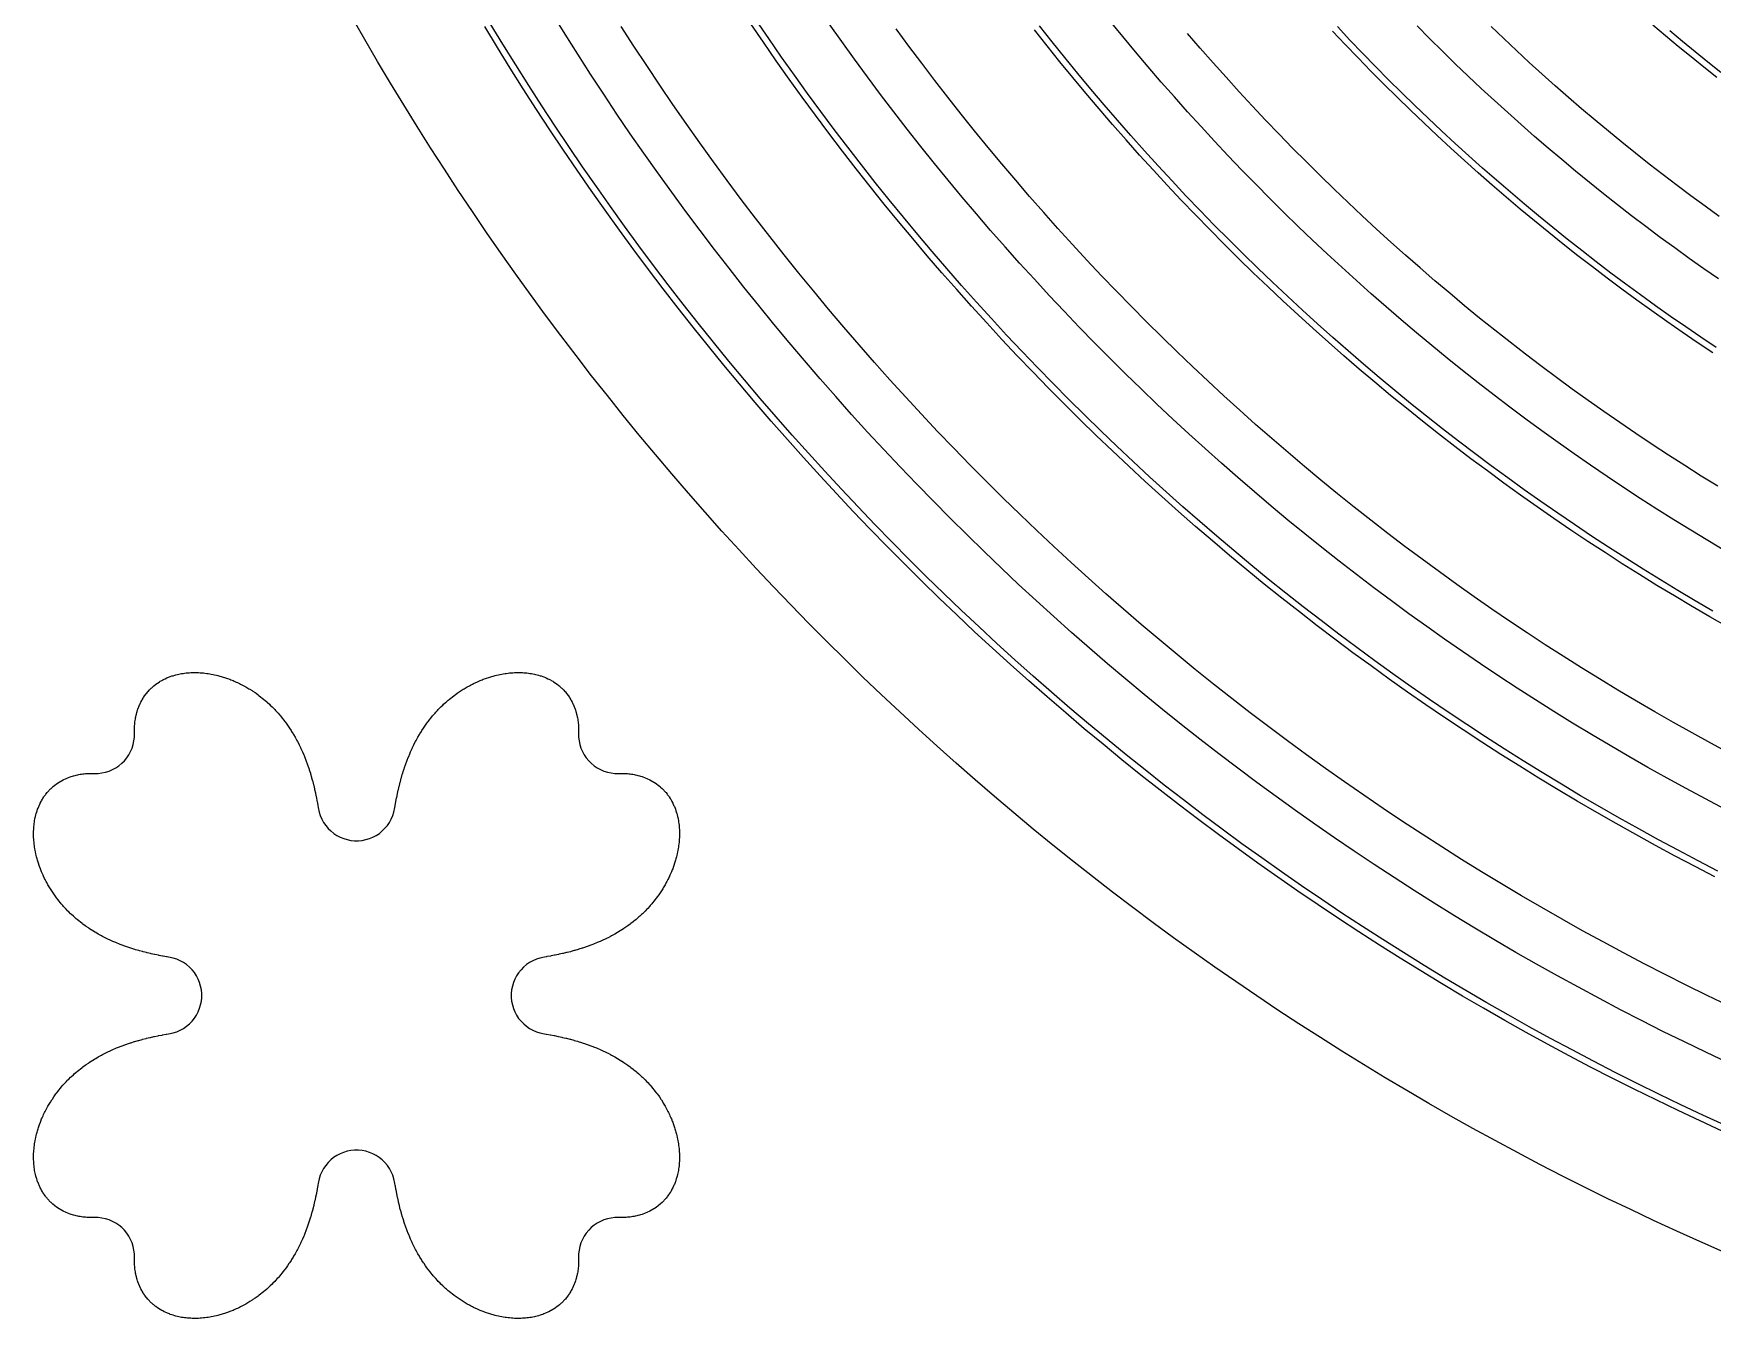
# Model space of a CAD drawing. Header units: metres. Extents: x 10 to 1210, y 10 to 2773.
# Drawn here: x 19 to 278.9, y 1881 to 2079.9 of the extents above; entities that cross this region are included whole.
import ezdxf

# ---------------------------------------------------------------- set-up
doc = ezdxf.new("R2010")
doc.units = ezdxf.units.M
for name, color, linetype in [('ACIKLIK', 5, 'Continuous'), ('CAM_SABLON', 4, 'Continuous'), ('DIS_KENAR_V91_Z3', 1, 'Continuous'), ('LAMBA_T4_Z4', 3, 'Continuous')]:
    doc.layers.add(name, color=color, linetype=linetype)

msp = doc.modelspace()

# ---------------------------------------------------------------- linework, layer by layer
at = {"layer": 'ACIKLIK'}
for points in [[(281.23, 1920.63), (277.89, 1922.21), (274.57, 1923.81), (271.26, 1925.44), (267.96, 1927.1), (264.68, 1928.79), (261.41, 1930.51), (258.16, 1932.26), (254.93, 1934.04), (251.7, 1935.84), (248.5, 1937.67), (245.31, 1939.53), (242.14, 1941.42), (238.98, 1943.33), (235.84, 1945.28), (232.72, 1947.25), (229.62, 1949.24), (226.53, 1951.27), (223.46, 1953.32), (220.41, 1955.39), (217.38, 1957.5), (214.36, 1959.63), (211.37, 1961.79), (208.39, 1963.97), (205.43, 1966.18), (202.49, 1968.41), (199.58, 1970.67), (196.68, 1972.96), (193.8, 1975.27), (190.94, 1977.6), (188.1, 1979.96), (185.28, 1982.35), (182.49, 1984.76), (179.71, 1987.19), (176.96, 1989.65), (174.23, 1992.13), (171.51, 1994.64), (168.83, 1997.17), (166.16, 1999.72), (163.52, 2002.3), (160.89, 2004.89), (158.3, 2007.52), (155.72, 2010.16), (153.17, 2012.83), (150.64, 2015.51), (148.13, 2018.23), (145.65, 2020.96), (143.19, 2023.71), (140.76, 2026.49), (138.35, 2029.28), (135.96, 2032.1), (133.6, 2034.94), (131.27, 2037.8), (128.96, 2040.68), (126.67, 2043.58), (124.41, 2046.49), (122.18, 2049.43), (119.97, 2052.39), (117.79, 2055.37), (115.63, 2058.36), (113.5, 2061.38), (111.39, 2064.41), (109.32, 2067.46), (107.27, 2070.53), (105.24, 2073.62), (103.25, 2076.72), (101.28, 2079.84), (99.33, 2082.98)], [(280.84, 1959.84), (277.85, 1961.42), (274.86, 1963.02), (271.89, 1964.65), (268.94, 1966.3), (266, 1967.98), (263.08, 1969.69), (260.17, 1971.42), (257.27, 1973.18), (254.39, 1974.96), (251.53, 1976.76), (248.68, 1978.6), (245.85, 1980.45), (243.03, 1982.33), (240.23, 1984.24), (237.45, 1986.17), (234.69, 1988.12), (231.94, 1990.1), (229.21, 1992.1), (226.5, 1994.13), (223.8, 1996.18), (221.12, 1998.25), (218.46, 2000.35), (215.82, 2002.47), (213.2, 2004.61), (210.6, 2006.77), (208.01, 2008.96), (205.45, 2011.17), (202.9, 2013.41), (200.38, 2015.66), (197.87, 2017.94), (195.38, 2020.23), (192.92, 2022.55), (190.47, 2024.9), (188.05, 2027.26), (185.64, 2029.64), (183.26, 2032.05), (180.9, 2034.47), (178.55, 2036.92), (176.23, 2039.38), (173.94, 2041.87), (171.66, 2044.38), (169.41, 2046.9), (167.17, 2049.45), (164.96, 2052.01), (162.77, 2054.6), (160.61, 2057.2), (158.47, 2059.82), (156.35, 2062.46), (154.25, 2065.12), (152.18, 2067.8), (150.13, 2070.5), (148.1, 2073.21), (146.1, 2075.94), (144.12, 2078.69), (142.17, 2081.45)], [(280.84, 1999.85), (278.19, 2001.42), (275.56, 2003.02), (272.94, 2004.64), (270.33, 2006.28), (267.74, 2007.95), (265.17, 2009.64), (262.61, 2011.35), (260.06, 2013.08), (257.53, 2014.84), (255.01, 2016.62), (252.51, 2018.42), (250.03, 2020.24), (247.56, 2022.08), (245.11, 2023.95), (242.67, 2025.83), (240.25, 2027.74), (237.85, 2029.67), (235.46, 2031.62), (233.1, 2033.59), (230.75, 2035.58), (228.41, 2037.59), (226.1, 2039.62), (223.8, 2041.67), (221.52, 2043.74), (219.25, 2045.83), (217.01, 2047.94), (214.79, 2050.07), (212.58, 2052.22), (210.39, 2054.39), (208.22, 2056.58), (206.07, 2058.79), (203.94, 2061.01), (201.83, 2063.25), (199.74, 2065.52), (197.67, 2067.8), (195.62, 2070.1), (193.59, 2072.41), (191.58, 2074.75), (189.59, 2077.1), (187.62, 2079.46), (185.67, 2081.85)], [(279.88, 2041.93), (277.6, 2043.51), (275.34, 2045.11), (273.08, 2046.73), (270.85, 2048.37), (268.62, 2050.03), (266.41, 2051.71), (264.22, 2053.41), (262.04, 2055.13), (259.88, 2056.87), (257.73, 2058.62), (255.59, 2060.4), (253.48, 2062.19), (251.37, 2064), (249.29, 2065.83), (247.22, 2067.68), (245.16, 2069.55), (243.12, 2071.43), (241.1, 2073.33), (239.1, 2075.25), (237.11, 2077.19), (235.14, 2079.14), (233.19, 2081.11)]]:
    msp.add_lwpolyline(points, dxfattribs=at)
at = {"layer": 'CAM_SABLON'}
for points in [[(279.77, 1950.27), (276.69, 1951.86), (273.62, 1953.47), (270.57, 1955.11), (267.53, 1956.78), (264.51, 1958.47), (261.5, 1960.19), (258.51, 1961.93), (255.53, 1963.7), (252.57, 1965.5), (249.62, 1967.33), (246.69, 1969.17), (243.78, 1971.05), (240.88, 1972.95), (238, 1974.87), (235.14, 1976.82), (232.29, 1978.8), (229.46, 1980.8), (226.65, 1982.82), (223.86, 1984.87), (221.08, 1986.94), (218.32, 1989.04), (215.58, 1991.16), (212.86, 1993.3), (210.16, 1995.47), (207.48, 1997.67), (204.81, 1999.88), (202.17, 2002.12), (199.54, 2004.38), (196.94, 2006.66), (194.36, 2008.97), (191.79, 2011.3), (189.25, 2013.65), (186.72, 2016.03), (184.22, 2018.42), (181.74, 2020.84), (179.28, 2023.28), (176.84, 2025.74), (174.42, 2028.22), (172.03, 2030.72), (169.65, 2033.25), (167.3, 2035.79), (164.97, 2038.36), (162.66, 2040.94), (160.38, 2043.54), (158.12, 2046.17), (155.88, 2048.81), (153.67, 2051.48), (151.47, 2054.16), (149.3, 2056.86), (147.16, 2059.58), (145.04, 2062.32), (142.94, 2065.08), (140.87, 2067.86), (138.82, 2070.65), (136.8, 2073.46), (134.8, 2076.29), (132.82, 2079.14), (130.87, 2082)], [(280.85, 1910.9), (277.43, 1912.48), (274.02, 1914.08), (270.62, 1915.72), (267.24, 1917.39), (263.88, 1919.09), (260.52, 1920.81), (257.19, 1922.57), (253.87, 1924.35), (250.56, 1926.16), (247.27, 1928.01), (244, 1929.88), (240.74, 1931.78), (237.5, 1933.7), (234.28, 1935.66), (231.07, 1937.64), (227.89, 1939.66), (224.72, 1941.69), (221.56, 1943.76), (218.43, 1945.86), (215.31, 1947.98), (212.22, 1950.13), (209.14, 1952.3), (206.08, 1954.5), (203.04, 1956.73), (200.02, 1958.99), (197.02, 1961.27), (194.03, 1963.58), (191.07, 1965.91), (188.13, 1968.27), (185.21, 1970.66), (182.32, 1973.07), (179.44, 1975.5), (176.58, 1977.97), (173.75, 1980.45), (170.94, 1982.96), (168.15, 1985.5), (165.38, 1988.06), (162.63, 1990.64), (159.91, 1993.25), (157.21, 1995.88), (154.53, 1998.53), (151.88, 2001.21), (149.25, 2003.91), (146.64, 2006.63), (144.06, 2009.38), (141.5, 2012.15), (138.96, 2014.94), (136.45, 2017.75), (133.97, 2020.58), (131.5, 2023.44), (129.07, 2026.32), (126.66, 2029.21), (124.27, 2032.13), (121.91, 2035.07), (119.58, 2038.03), (117.27, 2041.02), (114.99, 2044.02), (112.73, 2047.04), (110.5, 2050.08), (108.3, 2053.14), (106.13, 2056.22), (103.98, 2059.31), (101.86, 2062.43), (99.76, 2065.56), (97.69, 2068.72), (95.66, 2071.89), (93.64, 2075.07), (91.66, 2078.28), (89.7, 2081.5)], [(279, 1990.5), (276.27, 1992.09), (273.56, 1993.71), (270.86, 1995.34), (268.17, 1997.01), (265.5, 1998.69), (262.84, 2000.4), (260.2, 2002.13), (257.57, 2003.89), (254.96, 2005.67), (252.37, 2007.47), (249.79, 2009.29), (247.22, 2011.14), (244.67, 2013), (242.14, 2014.89), (239.63, 2016.81), (237.13, 2018.74), (234.65, 2020.7), (232.19, 2022.67), (229.74, 2024.67), (227.31, 2026.69), (224.9, 2028.73), (222.51, 2030.8), (220.13, 2032.88), (217.77, 2034.98), (215.44, 2037.11), (213.12, 2039.25), (210.82, 2041.41), (208.53, 2043.6), (206.27, 2045.8), (204.03, 2048.03), (201.8, 2050.27), (199.6, 2052.53), (197.41, 2054.82), (195.25, 2057.12), (193.11, 2059.44), (190.98, 2061.77), (188.88, 2064.13), (186.8, 2066.51), (184.73, 2068.9), (182.69, 2071.31), (180.67, 2073.74), (178.67, 2076.19), (176.7, 2078.65), (174.74, 2081.13)], [(279.52, 2031.32), (277.14, 2032.9), (274.79, 2034.51), (272.44, 2036.14), (270.11, 2037.78), (267.79, 2039.45), (265.49, 2041.14), (263.21, 2042.85), (260.94, 2044.57), (258.68, 2046.32), (256.44, 2048.09), (254.21, 2049.87), (252, 2051.68), (249.81, 2053.5), (247.63, 2055.35), (245.47, 2057.21), (243.32, 2059.09), (241.19, 2060.99), (239.08, 2062.91), (236.99, 2064.85), (234.91, 2066.8), (232.85, 2068.78), (230.8, 2070.77), (228.78, 2072.78), (226.77, 2074.8), (224.78, 2076.85), (222.8, 2078.91), (220.85, 2080.99)], [(280.23, 2073.9), (278.23, 2075.48), (276.24, 2077.07), (274.27, 2078.69), (272.31, 2080.32)]]:
    msp.add_lwpolyline(points, dxfattribs=at)
at = {"layer": 'DIS_KENAR_V91_Z3'}
for points in [[(280.56, 1891.32), (276.97, 1892.9), (273.39, 1894.52), (269.82, 1896.16), (266.27, 1897.84), (262.73, 1899.54), (259.21, 1901.28), (255.7, 1903.05), (252.21, 1904.85), (248.74, 1906.67), (245.28, 1908.53), (241.84, 1910.42), (238.41, 1912.34), (235, 1914.29), (231.61, 1916.27), (228.23, 1918.27), (224.88, 1920.31), (221.54, 1922.38), (218.22, 1924.47), (214.91, 1926.6), (211.63, 1928.75), (208.36, 1930.93), (205.12, 1933.14), (201.89, 1935.38), (198.68, 1937.65), (195.5, 1939.94), (192.33, 1942.26), (189.18, 1944.61), (186.06, 1946.99), (182.95, 1949.4), (179.87, 1951.83), (176.81, 1954.28), (173.76, 1956.77), (170.75, 1959.28), (167.75, 1961.82), (164.77, 1964.38), (161.82, 1966.97), (158.89, 1969.58), (155.98, 1972.23), (153.1, 1974.89), (150.24, 1977.58), (147.4, 1980.3), (144.59, 1983.04), (141.8, 1985.8), (139.04, 1988.59), (136.3, 1991.4), (133.58, 1994.24), (130.89, 1997.1), (128.23, 1999.98), (125.58, 2002.89), (122.97, 2005.82), (120.38, 2008.77), (117.82, 2011.75), (115.28, 2014.75), (112.77, 2017.76), (110.28, 2020.81), (107.83, 2023.87), (105.4, 2026.95), (102.99, 2030.06), (100.61, 2033.18), (98.26, 2036.33), (95.94, 2039.5), (93.65, 2042.68), (91.38, 2045.89), (89.14, 2049.12), (86.93, 2052.36), (84.75, 2055.63), (82.6, 2058.91), (80.47, 2062.22), (78.38, 2065.54), (76.31, 2068.88), (74.27, 2072.23), (72.27, 2075.61), (70.29, 2079), (68.34, 2082.41)], [(281.34, 1929.43), (278.08, 1931), (274.83, 1932.6), (271.59, 1934.23), (268.37, 1935.89), (265.17, 1937.58), (261.98, 1939.29), (258.8, 1941.03), (255.64, 1942.8), (252.5, 1944.6), (249.37, 1946.42), (246.26, 1948.28), (243.16, 1950.15), (240.08, 1952.06), (237.02, 1953.99), (233.97, 1955.95), (230.95, 1957.94), (227.93, 1959.95), (224.94, 1961.99), (221.97, 1964.05), (219.01, 1966.14), (216.07, 1968.26), (213.15, 1970.4), (210.25, 1972.57), (207.36, 1974.76), (204.5, 1976.98), (201.66, 1979.22), (198.83, 1981.48), (196.03, 1983.78), (193.24, 1986.09), (190.48, 1988.43), (187.74, 1990.8), (185.01, 1993.18), (182.31, 1995.59), (179.63, 1998.03), (176.97, 2000.49), (174.33, 2002.97), (171.72, 2005.47), (169.12, 2008), (166.55, 2010.55), (164, 2013.12), (161.47, 2015.72), (158.97, 2018.33), (156.49, 2020.97), (154.03, 2023.63), (151.59, 2026.31), (149.18, 2029.01), (146.8, 2031.74), (144.43, 2034.48), (142.09, 2037.24), (139.78, 2040.03), (137.48, 2042.83), (135.22, 2045.66), (132.98, 2048.5), (130.76, 2051.36), (128.57, 2054.25), (126.4, 2057.15), (124.26, 2060.07), (122.14, 2063.01), (120.05, 2065.97), (117.99, 2068.94), (115.95, 2071.93), (113.94, 2074.95), (111.95, 2077.97), (109.99, 2081.02)], [(281.6, 1968.48), (278.68, 1970.05), (275.77, 1971.64), (272.88, 1973.26), (270, 1974.91), (267.14, 1976.58), (264.29, 1978.28), (261.45, 1980), (258.63, 1981.74), (255.83, 1983.51), (253.04, 1985.31), (250.26, 1987.12), (247.51, 1988.97), (244.77, 1990.83), (242.04, 1992.72), (239.33, 1994.64), (236.64, 1996.57), (233.97, 1998.53), (231.31, 2000.52), (228.67, 2002.53), (226.05, 2004.56), (223.44, 2006.61), (220.86, 2008.68), (218.29, 2010.78), (215.74, 2012.9), (213.21, 2015.05), (210.7, 2017.21), (208.2, 2019.4), (205.73, 2021.6), (203.28, 2023.83), (200.84, 2026.09), (198.43, 2028.36), (196.03, 2030.65), (193.65, 2032.96), (191.3, 2035.3), (188.96, 2037.65), (186.65, 2040.03), (184.36, 2042.43), (182.09, 2044.84), (179.83, 2047.28), (177.6, 2049.73), (175.4, 2052.2), (173.21, 2054.7), (171.05, 2057.21), (168.9, 2059.74), (166.78, 2062.29), (164.68, 2064.86), (162.61, 2067.44), (160.56, 2070.05), (158.53, 2072.67), (156.52, 2075.31), (154.53, 2077.97), (152.57, 2080.64)], [(279.74, 2009.84), (277.18, 2011.42), (274.63, 2013.03), (272.1, 2014.66), (269.58, 2016.31), (267.08, 2017.98), (264.59, 2019.68), (262.12, 2021.39), (259.66, 2023.13), (257.21, 2024.89), (254.79, 2026.67), (252.37, 2028.47), (249.98, 2030.29), (247.6, 2032.14), (245.23, 2034), (242.88, 2035.88), (240.55, 2037.79), (238.24, 2039.71), (235.94, 2041.66), (233.66, 2043.63), (231.4, 2045.61), (229.15, 2047.62), (226.92, 2049.64), (224.71, 2051.68), (222.52, 2053.75), (220.34, 2055.83), (218.19, 2057.93), (216.05, 2060.05), (213.93, 2062.19), (211.83, 2064.34), (209.75, 2066.52), (207.68, 2068.71), (205.64, 2070.92), (203.62, 2073.15), (201.61, 2075.4), (199.63, 2077.66), (197.66, 2079.94)], [(279.98, 2051.62), (277.79, 2053.2), (275.6, 2054.8), (273.44, 2056.42), (271.28, 2058.06), (269.14, 2059.72), (267.02, 2061.39), (264.91, 2063.08), (262.82, 2064.8), (260.74, 2066.53), (258.67, 2068.27), (256.62, 2070.04), (254.59, 2071.82), (252.57, 2073.63), (250.57, 2075.44), (248.58, 2077.28), (246.61, 2079.13), (244.66, 2081)]]:
    msp.add_lwpolyline(points, dxfattribs=at)
msp.add_lwpolyline([(33.57, 1938.48), (33.44, 1938.52), (32.98, 1938.69), (32.87, 1938.73), (32.41, 1938.9), (32.29, 1938.95), (31.85, 1939.13), (31.72, 1939.18), (31.29, 1939.37), (31.16, 1939.42), (30.74, 1939.62), (30.61, 1939.68), (30.19, 1939.88), (30.06, 1939.94), (29.66, 1940.15), (29.53, 1940.22), (29.13, 1940.44), (29, 1940.51), (28.62, 1940.74), (28.49, 1940.81), (28.11, 1941.05), (27.98, 1941.13), (27.61, 1941.37), (27.48, 1941.46), (27.13, 1941.7), (27, 1941.79), (26.65, 1942.05), (26.52, 1942.15), (26.19, 1942.4), (26.06, 1942.51), (25.73, 1942.77), (25.6, 1942.88), (25.29, 1943.15), (25.16, 1943.27), (24.86, 1943.54), (24.74, 1943.66), (24.44, 1943.95), (24.32, 1944.07), (24.04, 1944.36), (23.92, 1944.48), (23.65, 1944.78), (23.53, 1944.91), (23.27, 1945.21), (23.16, 1945.35), (22.91, 1945.66), (22.8, 1945.79), (22.56, 1946.11), (22.45, 1946.25), (22.22, 1946.56), (22.12, 1946.71), (21.91, 1947.03), (21.81, 1947.18), (21.6, 1947.5), (21.51, 1947.65), (21.31, 1947.98), (21.22, 1948.14), (21.04, 1948.47), (20.95, 1948.63), (20.78, 1948.96), (20.7, 1949.12), (20.54, 1949.45), (20.47, 1949.62), (20.32, 1949.95), (20.25, 1950.12), (20.11, 1950.45), (20.05, 1950.63), (19.93, 1950.96), (19.86, 1951.13), (19.75, 1951.46), (19.7, 1951.64), (19.6, 1951.97), (19.55, 1952.15), (19.46, 1952.48), (19.41, 1952.67), (19.34, 1952.98), (19.3, 1953.18), (19.24, 1953.49), (19.21, 1953.69), (19.16, 1953.99), (19.13, 1954.19), (19.09, 1954.49), (19.07, 1954.7), (19.04, 1954.98), (19.03, 1955.2), (19.01, 1955.47), (19.01, 1955.69), (19, 1955.96), (19, 1956.18), (19.01, 1956.44), (19.02, 1956.67), (19.03, 1956.91), (19.05, 1957.15), (19.07, 1957.38), (19.1, 1957.62), (19.13, 1957.83), (19.17, 1958.08), (19.21, 1958.28), (19.26, 1958.53), (19.3, 1958.72), (19.37, 1958.97), (19.41, 1959.15), (19.49, 1959.41), (19.54, 1959.57), (19.63, 1959.83), (19.69, 1959.98), (19.79, 1960.24), (19.85, 1960.37), (19.96, 1960.63), (20.02, 1960.76), (20.16, 1961.01), (20.22, 1961.13), (20.36, 1961.38), (20.43, 1961.48), (20.59, 1961.73), (20.65, 1961.83), (20.83, 1962.07), (20.89, 1962.16), (21.08, 1962.4), (21.15, 1962.47), (21.35, 1962.7), (21.41, 1962.77), (21.63, 1962.99), (21.7, 1963.06), (21.93, 1963.27), (21.99, 1963.33), (22.23, 1963.52), (22.3, 1963.58), (22.55, 1963.76), (22.63, 1963.82), (22.88, 1963.99), (22.96, 1964.04), (23.22, 1964.19), (23.31, 1964.25), (23.57, 1964.38), (23.67, 1964.43), (23.93, 1964.56), (24.03, 1964.6), (24.3, 1964.71), (24.41, 1964.76), (24.67, 1964.85), (24.8, 1964.89), (25.05, 1964.97), (25.19, 1965.01), (25.44, 1965.08), (25.59, 1965.11), (25.84, 1965.17), (26, 1965.2), (26.24, 1965.24), (26.41, 1965.27), (26.64, 1965.3), (26.83, 1965.32), (27.05, 1965.34), (27.25, 1965.36), (27.47, 1965.37), (27.67, 1965.38), (27.88, 1965.38), (28.1, 1965.38), (28.3, 1965.38), (28.3, 1965.38), (29.02, 1965.39), (29.59, 1965.46), (30.15, 1965.58), (30.7, 1965.75), (31.23, 1965.97), (31.74, 1966.25), (32.21, 1966.57), (32.66, 1966.94), (33.06, 1967.34), (33.43, 1967.79), (33.75, 1968.26), (34.03, 1968.77), (34.25, 1969.3), (34.42, 1969.85), (34.54, 1970.41), (34.61, 1970.98), (34.62, 1971.7), (34.62, 1971.7), (34.62, 1971.9), (34.62, 1972.12), (34.62, 1972.33), (34.63, 1972.53), (34.64, 1972.75), (34.66, 1972.95), (34.68, 1973.17), (34.7, 1973.36), (34.73, 1973.59), (34.76, 1973.76), (34.8, 1974), (34.83, 1974.16), (34.89, 1974.41), (34.92, 1974.56), (34.99, 1974.81), (35.03, 1974.95), (35.11, 1975.2), (35.15, 1975.33), (35.24, 1975.59), (35.29, 1975.71), (35.4, 1975.97), (35.44, 1976.07), (35.57, 1976.33), (35.62, 1976.43), (35.75, 1976.69), (35.81, 1976.78), (35.96, 1977.04), (36.01, 1977.12), (36.18, 1977.37), (36.24, 1977.45), (36.42, 1977.7), (36.48, 1977.77), (36.67, 1978.01), (36.73, 1978.07), (36.94, 1978.3), (37.01, 1978.37), (37.23, 1978.59), (37.3, 1978.65), (37.53, 1978.85), (37.6, 1978.92), (37.84, 1979.11), (37.93, 1979.17), (38.17, 1979.35), (38.27, 1979.41), (38.52, 1979.57), (38.62, 1979.64), (38.87, 1979.78), (38.99, 1979.84), (39.24, 1979.98), (39.37, 1980.04), (39.63, 1980.15), (39.76, 1980.21), (40.02, 1980.31), (40.17, 1980.37), (40.43, 1980.46), (40.59, 1980.51), (40.85, 1980.59), (41.03, 1980.63), (41.28, 1980.7), (41.47, 1980.74), (41.72, 1980.79), (41.92, 1980.83), (42.17, 1980.87), (42.38, 1980.9), (42.62, 1980.93), (42.85, 1980.95), (43.09, 1980.97), (43.33, 1980.98), (43.56, 1980.99), (43.82, 1981), (44.04, 1981), (44.31, 1980.99), (44.53, 1980.99), (44.8, 1980.97), (45.02, 1980.96), (45.3, 1980.93), (45.51, 1980.91), (45.81, 1980.87), (46.01, 1980.84), (46.31, 1980.79), (46.51, 1980.76), (46.82, 1980.7), (47.02, 1980.66), (47.33, 1980.59), (47.52, 1980.54), (47.85, 1980.45), (48.03, 1980.4), (48.36, 1980.3), (48.54, 1980.25), (48.87, 1980.14), (49.04, 1980.07), (49.37, 1979.95), (49.55, 1979.89), (49.88, 1979.75), (50.05, 1979.68), (50.38, 1979.53), (50.55, 1979.46), (50.88, 1979.3), (51.04, 1979.22), (51.37, 1979.05), (51.53, 1978.96), (51.86, 1978.78), (52.02, 1978.69), (52.35, 1978.49), (52.5, 1978.4), (52.82, 1978.19), (52.97, 1978.09), (53.29, 1977.88), (53.44, 1977.78), (53.75, 1977.55), (53.89, 1977.44), (54.21, 1977.2), (54.34, 1977.09), (54.65, 1976.84), (54.79, 1976.73), (55.09, 1976.47), (55.22, 1976.35), (55.52, 1976.08), (55.64, 1975.96), (55.93, 1975.68), (56.05, 1975.56), (56.34, 1975.26), (56.46, 1975.14), (56.73, 1974.84), (56.85, 1974.71), (57.12, 1974.4), (57.23, 1974.27), (57.49, 1973.94), (57.6, 1973.81), (57.85, 1973.48), (57.95, 1973.35), (58.21, 1973), (58.3, 1972.87), (58.54, 1972.52), (58.63, 1972.39), (58.87, 1972.02), (58.95, 1971.89), (59.19, 1971.51), (59.26, 1971.38), (59.49, 1971), (59.56, 1970.87), (59.78, 1970.47), (59.85, 1970.34), (60.06, 1969.94), (60.12, 1969.81), (60.32, 1969.39), (60.38, 1969.26), (60.58, 1968.84), (60.63, 1968.71), (60.82, 1968.28), (60.87, 1968.15), (61.05, 1967.71), (61.1, 1967.59), (61.27, 1967.13), (61.31, 1967.02), (61.48, 1966.55), (61.52, 1966.44), (61.66, 1966.01), (61.69, 1965.91), (61.85, 1965.41), (61.88, 1965.31), (62.02, 1964.81), (62.05, 1964.71), (62.19, 1964.21), (62.22, 1964.11), (62.35, 1963.59), (62.37, 1963.5), (62.49, 1962.98), (62.51, 1962.89), (62.63, 1962.36), (62.65, 1962.27), (62.76, 1961.73), (62.78, 1961.65), (62.88, 1961.11), (62.9, 1961.03), (62.99, 1960.48), (63.01, 1960.41), (63.06, 1960.1), (63.21, 1959.39), (63.39, 1958.84), (63.62, 1958.31), (63.9, 1957.8), (64.23, 1957.32), (64.6, 1956.87), (65.02, 1956.47), (65.47, 1956.1), (65.95, 1955.78), (66.47, 1955.51), (67.01, 1955.29), (67.56, 1955.13), (68.13, 1955.01), (68.71, 1954.96), (69.29, 1954.96), (69.87, 1955.01), (70.44, 1955.13), (71, 1955.29), (71.54, 1955.51), (72.05, 1955.78), (72.54, 1956.1), (72.99, 1956.47), (73.4, 1956.88), (73.77, 1957.32), (74.1, 1957.8), (74.38, 1958.31), (74.61, 1958.84), (74.79, 1959.4), (74.94, 1960.11), (74.98, 1960.34), (74.99, 1960.41), (75.09, 1960.96), (75.11, 1961.04), (75.21, 1961.58), (75.22, 1961.66), (75.33, 1962.2), (75.35, 1962.28), (75.47, 1962.81), (75.49, 1962.9), (75.61, 1963.42), (75.63, 1963.51), (75.76, 1964.02), (75.79, 1964.12), (75.92, 1964.62), (75.95, 1964.72), (76.09, 1965.22), (76.13, 1965.32), (76.27, 1965.81), (76.31, 1965.92), (76.48, 1966.43), (76.52, 1966.56), (76.69, 1967.02), (76.73, 1967.13), (76.9, 1967.59), (76.95, 1967.71), (77.13, 1968.15), (77.18, 1968.28), (77.37, 1968.71), (77.42, 1968.84), (77.62, 1969.26), (77.68, 1969.39), (77.88, 1969.81), (77.94, 1969.94), (78.15, 1970.34), (78.22, 1970.47), (78.44, 1970.87), (78.51, 1971), (78.74, 1971.38), (78.81, 1971.51), (79.05, 1971.89), (79.13, 1972.02), (79.37, 1972.39), (79.46, 1972.52), (79.7, 1972.87), (79.79, 1973), (80.05, 1973.35), (80.15, 1973.48), (80.4, 1973.81), (80.51, 1973.94), (80.77, 1974.27), (80.88, 1974.4), (81.15, 1974.71), (81.27, 1974.84), (81.54, 1975.14), (81.66, 1975.26), (81.95, 1975.56), (82.07, 1975.68), (82.36, 1975.96), (82.48, 1976.08), (82.78, 1976.35), (82.91, 1976.47), (83.21, 1976.73), (83.35, 1976.84), (83.66, 1977.09), (83.79, 1977.2), (84.11, 1977.44), (84.25, 1977.55), (84.56, 1977.78), (84.71, 1977.88), (85.03, 1978.09), (85.18, 1978.19), (85.5, 1978.4), (85.65, 1978.49), (85.98, 1978.69), (86.14, 1978.78), (86.47, 1978.96), (86.63, 1979.05), (86.96, 1979.22), (87.12, 1979.3), (87.45, 1979.46), (87.62, 1979.53), (87.95, 1979.68), (88.12, 1979.75), (88.45, 1979.89), (88.63, 1979.95), (88.96, 1980.07), (89.13, 1980.14), (89.46, 1980.25), (89.64, 1980.3), (89.97, 1980.4), (90.15, 1980.45), (90.48, 1980.54), (90.67, 1980.59), (90.98, 1980.66), (91.18, 1980.7), (91.49, 1980.76), (91.69, 1980.79), (91.99, 1980.84), (92.19, 1980.87), (92.49, 1980.91), (92.7, 1980.93), (92.98, 1980.96), (93.2, 1980.97), (93.47, 1980.99), (93.69, 1980.99), (93.96, 1981), (94.18, 1981), (94.44, 1980.99), (94.67, 1980.98), (94.91, 1980.97), (95.15, 1980.95), (95.38, 1980.93), (95.62, 1980.9), (95.83, 1980.87), (96.08, 1980.83), (96.28, 1980.79), (96.53, 1980.74), (96.72, 1980.7), (96.97, 1980.63), (97.15, 1980.59), (97.41, 1980.51), (97.57, 1980.46), (97.83, 1980.37), (97.98, 1980.31), (98.24, 1980.21), (98.37, 1980.15), (98.63, 1980.04), (98.76, 1979.98), (99.01, 1979.84), (99.13, 1979.78), (99.38, 1979.64), (99.48, 1979.57), (99.73, 1979.41), (99.83, 1979.35), (100.07, 1979.17), (100.16, 1979.11), (100.4, 1978.92), (100.47, 1978.85), (100.7, 1978.65), (100.77, 1978.59), (100.99, 1978.37), (101.06, 1978.3), (101.27, 1978.07), (101.33, 1978.01), (101.52, 1977.77), (101.58, 1977.7), (101.76, 1977.45), (101.82, 1977.37), (101.99, 1977.12), (102.04, 1977.04), (102.19, 1976.78), (102.25, 1976.69), (102.38, 1976.43), (102.43, 1976.33), (102.56, 1976.07), (102.6, 1975.97), (102.71, 1975.7), (102.76, 1975.59), (102.85, 1975.33), (102.89, 1975.2), (102.97, 1974.95), (103.01, 1974.81), (103.08, 1974.56), (103.11, 1974.41), (103.17, 1974.16), (103.2, 1974), (103.24, 1973.76), (103.27, 1973.59), (103.3, 1973.36), (103.32, 1973.17), (103.34, 1972.95), (103.36, 1972.75), (103.37, 1972.53), (103.38, 1972.33), (103.38, 1972.12), (103.38, 1971.9), (103.38, 1971.7), (103.38, 1971.7), (103.39, 1970.98), (103.46, 1970.41), (103.58, 1969.85), (103.75, 1969.3), (103.97, 1968.77), (104.25, 1968.26), (104.57, 1967.79), (104.94, 1967.34), (105.34, 1966.94), (105.79, 1966.57), (106.26, 1966.25), (106.77, 1965.97), (107.3, 1965.75), (107.85, 1965.58), (108.41, 1965.46), (108.98, 1965.39), (109.7, 1965.38), (109.7, 1965.38), (109.9, 1965.38), (110.12, 1965.38), (110.33, 1965.38), (110.53, 1965.37), (110.75, 1965.36), (110.95, 1965.34), (111.17, 1965.32), (111.36, 1965.3), (111.59, 1965.27), (111.76, 1965.24), (112, 1965.2), (112.16, 1965.17), (112.41, 1965.11), (112.56, 1965.08), (112.81, 1965.01), (112.95, 1964.97), (113.2, 1964.89), (113.33, 1964.85), (113.59, 1964.76), (113.71, 1964.71), (113.97, 1964.6), (114.07, 1964.56), (114.33, 1964.43), (114.43, 1964.38), (114.69, 1964.25), (114.78, 1964.19), (115.04, 1964.04), (115.12, 1963.99), (115.37, 1963.82), (115.45, 1963.76), (115.7, 1963.58), (115.77, 1963.52), (116.01, 1963.33), (116.07, 1963.27), (116.3, 1963.06), (116.37, 1962.99), (116.59, 1962.77), (116.65, 1962.7), (116.85, 1962.47), (116.92, 1962.4), (117.11, 1962.16), (117.17, 1962.07), (117.35, 1961.83), (117.41, 1961.73), (117.57, 1961.48), (117.64, 1961.38), (117.78, 1961.13), (117.84, 1961.01), (117.98, 1960.76), (118.04, 1960.63), (118.15, 1960.37), (118.21, 1960.24), (118.31, 1959.98), (118.37, 1959.83), (118.46, 1959.57), (118.51, 1959.41), (118.59, 1959.15), (118.63, 1958.97), (118.7, 1958.72), (118.74, 1958.53), (118.79, 1958.28), (118.83, 1958.08), (118.87, 1957.83), (118.9, 1957.62), (118.93, 1957.38), (118.95, 1957.15), (118.97, 1956.91), (118.98, 1956.67), (118.99, 1956.44), (119, 1956.18), (119, 1955.96), (118.99, 1955.69), (118.99, 1955.47), (118.97, 1955.2), (118.96, 1954.98), (118.93, 1954.7), (118.91, 1954.49), (118.87, 1954.19), (118.84, 1953.99), (118.79, 1953.69), (118.76, 1953.49), (118.7, 1953.18), (118.66, 1952.98), (118.59, 1952.67), (118.54, 1952.48), (118.45, 1952.15), (118.4, 1951.97), (118.3, 1951.64), (118.25, 1951.46), (118.14, 1951.13), (118.07, 1950.96), (117.95, 1950.63), (117.89, 1950.45), (117.75, 1950.12), (117.68, 1949.95), (117.53, 1949.62), (117.46, 1949.45), (117.3, 1949.12), (117.22, 1948.96), (117.05, 1948.63), (116.96, 1948.47), (116.78, 1948.14), (116.69, 1947.98), (116.49, 1947.65), (116.4, 1947.5), (116.19, 1947.18), (116.09, 1947.03), (115.88, 1946.71), (115.78, 1946.56), (115.55, 1946.25), (115.44, 1946.11), (115.2, 1945.79), (115.09, 1945.66), (114.84, 1945.35), (114.73, 1945.21), (114.47, 1944.91), (114.35, 1944.78), (114.08, 1944.48), (113.96, 1944.36), (113.68, 1944.07), (113.56, 1943.95), (113.26, 1943.66), (113.14, 1943.54), (112.84, 1943.27), (112.71, 1943.15), (112.4, 1942.88), (112.27, 1942.77), (111.94, 1942.51), (111.81, 1942.4), (111.48, 1942.15), (111.35, 1942.05), (111, 1941.79), (110.87, 1941.7), (110.52, 1941.46), (110.39, 1941.37), (110.02, 1941.13), (109.89, 1941.05), (109.51, 1940.81), (109.38, 1940.74), (109, 1940.51), (108.87, 1940.44), (108.47, 1940.22), (108.34, 1940.15), (107.94, 1939.94), (107.81, 1939.88), (107.39, 1939.68), (107.26, 1939.62), (106.84, 1939.42), (106.71, 1939.37), (106.28, 1939.18), (106.15, 1939.13), (105.71, 1938.95), (105.59, 1938.9), (105.13, 1938.73), (105.02, 1938.69), (104.55, 1938.52), (104.44, 1938.48), (104.01, 1938.34), (103.91, 1938.31), (103.41, 1938.15), (103.31, 1938.12), (102.81, 1937.98), (102.71, 1937.95), (102.21, 1937.81), (102.11, 1937.78), (101.59, 1937.65), (101.5, 1937.63), (100.98, 1937.51), (100.89, 1937.49), (100.36, 1937.37), (100.27, 1937.35), (99.73, 1937.24), (99.65, 1937.22), (99.11, 1937.12), (99.03, 1937.1), (98.48, 1937.01), (98.41, 1936.99), (98.1, 1936.94), (97.39, 1936.79), (96.84, 1936.61), (96.31, 1936.38), (95.8, 1936.1), (95.32, 1935.77), (94.87, 1935.4), (94.47, 1934.98), (94.1, 1934.53), (93.78, 1934.05), (93.51, 1933.53), (93.29, 1932.99), (93.13, 1932.44), (93.01, 1931.87), (92.96, 1931.29), (92.96, 1930.71), (93.01, 1930.13), (93.13, 1929.56), (93.29, 1929), (93.51, 1928.46), (93.78, 1927.95), (94.1, 1927.46), (94.47, 1927.01), (94.88, 1926.6), (95.32, 1926.23), (95.8, 1925.9), (96.31, 1925.62), (96.84, 1925.39), (97.4, 1925.21), (98.11, 1925.06), (98.34, 1925.02), (98.41, 1925.01), (98.96, 1924.91), (99.04, 1924.89), (99.58, 1924.79), (99.66, 1924.78), (100.2, 1924.67), (100.28, 1924.65), (100.81, 1924.53), (100.9, 1924.51), (101.42, 1924.39), (101.51, 1924.37), (102.02, 1924.24), (102.12, 1924.21), (102.62, 1924.08), (102.72, 1924.05), (103.22, 1923.91), (103.32, 1923.87), (103.81, 1923.73), (103.92, 1923.69), (104.43, 1923.52), (104.56, 1923.48), (105.02, 1923.31), (105.13, 1923.27), (105.59, 1923.1), (105.71, 1923.05), (106.15, 1922.87), (106.28, 1922.82), (106.71, 1922.63), (106.84, 1922.58), (107.26, 1922.38), (107.39, 1922.32), (107.81, 1922.12), (107.94, 1922.06), (108.34, 1921.85), (108.47, 1921.78), (108.87, 1921.56), (109, 1921.49), (109.38, 1921.26), (109.51, 1921.19), (109.89, 1920.95), (110.02, 1920.87), (110.39, 1920.63), (110.52, 1920.54), (110.87, 1920.3), (111, 1920.21), (111.35, 1919.95), (111.48, 1919.85), (111.81, 1919.6), (111.94, 1919.49), (112.27, 1919.23), (112.4, 1919.12), (112.71, 1918.85), (112.84, 1918.73), (113.14, 1918.46), (113.26, 1918.34), (113.56, 1918.05), (113.68, 1917.93), (113.96, 1917.64), (114.08, 1917.52), (114.35, 1917.22), (114.47, 1917.09), (114.73, 1916.79), (114.84, 1916.65), (115.09, 1916.34), (115.2, 1916.21), (115.44, 1915.89), (115.55, 1915.75), (115.78, 1915.44), (115.88, 1915.29), (116.09, 1914.97), (116.19, 1914.82), (116.4, 1914.5), (116.49, 1914.35), (116.69, 1914.02), (116.78, 1913.86), (116.96, 1913.53), (117.05, 1913.37), (117.22, 1913.04), (117.3, 1912.88), (117.46, 1912.55), (117.53, 1912.38), (117.68, 1912.05), (117.75, 1911.88), (117.89, 1911.55), (117.95, 1911.37), (118.07, 1911.04), (118.14, 1910.87), (118.25, 1910.54), (118.3, 1910.36), (118.4, 1910.03), (118.45, 1909.85), (118.54, 1909.52), (118.59, 1909.33), (118.66, 1909.02), (118.7, 1908.82), (118.76, 1908.51), (118.79, 1908.31), (118.84, 1908.01), (118.87, 1907.81), (118.91, 1907.51), (118.93, 1907.3), (118.96, 1907.02), (118.97, 1906.8), (118.99, 1906.53), (118.99, 1906.31), (119, 1906.04), (119, 1905.82), (118.99, 1905.56), (118.98, 1905.33), (118.97, 1905.09), (118.95, 1904.85), (118.93, 1904.62), (118.9, 1904.38), (118.87, 1904.17), (118.83, 1903.92), (118.79, 1903.72), (118.74, 1903.47), (118.7, 1903.28), (118.63, 1903.03), (118.59, 1902.85), (118.51, 1902.59), (118.46, 1902.43), (118.37, 1902.17), (118.31, 1902.02), (118.21, 1901.76), (118.15, 1901.63), (118.04, 1901.37), (117.98, 1901.24), (117.84, 1900.99), (117.78, 1900.87), (117.64, 1900.62), (117.57, 1900.52), (117.41, 1900.27), (117.35, 1900.17), (117.17, 1899.93), (117.11, 1899.84), (116.92, 1899.6), (116.85, 1899.53), (116.65, 1899.3), (116.59, 1899.23), (116.37, 1899.01), (116.3, 1898.94), (116.07, 1898.73), (116.01, 1898.67), (115.77, 1898.48), (115.7, 1898.42), (115.45, 1898.24), (115.37, 1898.18), (115.12, 1898.01), (115.04, 1897.96), (114.78, 1897.81), (114.69, 1897.75), (114.43, 1897.62), (114.33, 1897.57), (114.07, 1897.44), (113.97, 1897.4), (113.7, 1897.29), (113.59, 1897.24), (113.33, 1897.15), (113.2, 1897.11), (112.95, 1897.03), (112.81, 1896.99), (112.56, 1896.92), (112.41, 1896.89), (112.16, 1896.83), (112, 1896.8), (111.76, 1896.76), (111.59, 1896.73), (111.36, 1896.7), (111.17, 1896.68), (110.95, 1896.66), (110.75, 1896.64), (110.53, 1896.63), (110.33, 1896.62), (110.12, 1896.62), (109.9, 1896.62), (109.7, 1896.62), (109.7, 1896.62), (108.98, 1896.61), (108.41, 1896.54), (107.85, 1896.42), (107.3, 1896.25), (106.77, 1896.03), (106.26, 1895.75), (105.79, 1895.43), (105.34, 1895.06), (104.94, 1894.66), (104.57, 1894.21), (104.25, 1893.74), (103.97, 1893.23), (103.75, 1892.7), (103.58, 1892.15), (103.46, 1891.59), (103.39, 1891.02), (103.38, 1890.3), (103.38, 1890.3), (103.38, 1890.1), (103.38, 1889.88), (103.38, 1889.67), (103.37, 1889.47), (103.36, 1889.25), (103.34, 1889.05), (103.32, 1888.83), (103.3, 1888.64), (103.27, 1888.41), (103.24, 1888.24), (103.2, 1888), (103.17, 1887.84), (103.11, 1887.59), (103.08, 1887.44), (103.01, 1887.19), (102.97, 1887.05), (102.89, 1886.8), (102.85, 1886.67), (102.76, 1886.41), (102.71, 1886.29), (102.6, 1886.03), (102.56, 1885.93), (102.43, 1885.67), (102.38, 1885.57), (102.25, 1885.31), (102.19, 1885.22), (102.04, 1884.96), (101.99, 1884.88), (101.82, 1884.63), (101.76, 1884.55), (101.58, 1884.3), (101.52, 1884.23), (101.33, 1883.99), (101.27, 1883.93), (101.06, 1883.7), (100.99, 1883.63), (100.77, 1883.41), (100.7, 1883.35), (100.47, 1883.15), (100.4, 1883.08), (100.16, 1882.89), (100.07, 1882.83), (99.83, 1882.65), (99.73, 1882.59), (99.48, 1882.43), (99.38, 1882.36), (99.13, 1882.22), (99.01, 1882.16), (98.76, 1882.02), (98.63, 1881.96), (98.37, 1881.85), (98.24, 1881.79), (97.98, 1881.69), (97.83, 1881.63), (97.57, 1881.54), (97.41, 1881.49), (97.15, 1881.41), (96.97, 1881.37), (96.72, 1881.3), (96.53, 1881.26), (96.28, 1881.21), (96.08, 1881.17), (95.83, 1881.13), (95.62, 1881.1), (95.38, 1881.07), (95.15, 1881.05), (94.91, 1881.03), (94.67, 1881.02), (94.44, 1881.01), (94.18, 1881), (93.96, 1881), (93.69, 1881.01), (93.47, 1881.01), (93.2, 1881.03), (92.98, 1881.04), (92.7, 1881.07), (92.49, 1881.09), (92.19, 1881.13), (91.99, 1881.16), (91.69, 1881.21), (91.49, 1881.24), (91.18, 1881.3), (90.98, 1881.34), (90.67, 1881.41), (90.48, 1881.46), (90.15, 1881.55), (89.97, 1881.6), (89.64, 1881.7), (89.46, 1881.75), (89.13, 1881.86), (88.96, 1881.93), (88.63, 1882.05), (88.45, 1882.11), (88.12, 1882.25), (87.95, 1882.32), (87.62, 1882.47), (87.45, 1882.54), (87.12, 1882.7), (86.96, 1882.78), (86.63, 1882.95), (86.47, 1883.04), (86.14, 1883.22), (85.98, 1883.31), (85.65, 1883.51), (85.5, 1883.6), (85.18, 1883.81), (85.03, 1883.91), (84.71, 1884.12), (84.56, 1884.22), (84.25, 1884.45), (84.11, 1884.56), (83.79, 1884.8), (83.66, 1884.91), (83.35, 1885.16), (83.21, 1885.27), (82.91, 1885.53), (82.78, 1885.65), (82.48, 1885.92), (82.36, 1886.04), (82.07, 1886.32), (81.95, 1886.44), (81.66, 1886.74), (81.54, 1886.86), (81.27, 1887.16), (81.15, 1887.29), (80.88, 1887.6), (80.77, 1887.73), (80.51, 1888.06), (80.4, 1888.19), (80.15, 1888.52), (80.05, 1888.65), (79.79, 1889), (79.7, 1889.13), (79.46, 1889.48), (79.37, 1889.61), (79.13, 1889.98), (79.05, 1890.11), (78.81, 1890.49), (78.74, 1890.62), (78.51, 1891), (78.44, 1891.13), (78.22, 1891.53), (78.15, 1891.66), (77.94, 1892.06), (77.88, 1892.19), (77.68, 1892.61), (77.62, 1892.74), (77.42, 1893.16), (77.37, 1893.29), (77.18, 1893.72), (77.13, 1893.85), (76.95, 1894.29), (76.9, 1894.41), (76.73, 1894.87), (76.69, 1894.98), (76.52, 1895.45), (76.48, 1895.56), (76.34, 1895.99), (76.31, 1896.09), (76.15, 1896.59), (76.12, 1896.69), (75.98, 1897.19), (75.95, 1897.29), (75.81, 1897.79), (75.78, 1897.89), (75.65, 1898.41), (75.63, 1898.5), (75.51, 1899.02), (75.49, 1899.11), (75.37, 1899.64), (75.35, 1899.73), (75.24, 1900.27), (75.22, 1900.35), (75.12, 1900.89), (75.1, 1900.97), (75.01, 1901.52), (74.99, 1901.59), (74.94, 1901.9), (74.79, 1902.61), (74.61, 1903.16), (74.38, 1903.69), (74.1, 1904.2), (73.77, 1904.68), (73.4, 1905.13), (72.98, 1905.53), (72.53, 1905.9), (72.05, 1906.22), (71.53, 1906.49), (70.99, 1906.71), (70.44, 1906.87), (69.87, 1906.99), (69.29, 1907.04), (68.71, 1907.04), (68.13, 1906.99), (67.56, 1906.87), (67, 1906.71), (66.46, 1906.49), (65.95, 1906.22), (65.46, 1905.9), (65.01, 1905.53), (64.6, 1905.12), (64.23, 1904.68), (63.9, 1904.2), (63.62, 1903.69), (63.39, 1903.16), (63.21, 1902.6), (63.06, 1901.89), (63.02, 1901.66), (63.01, 1901.59), (62.91, 1901.04), (62.89, 1900.96), (62.79, 1900.42), (62.78, 1900.34), (62.67, 1899.8), (62.65, 1899.72), (62.53, 1899.19), (62.51, 1899.1), (62.39, 1898.58), (62.37, 1898.49), (62.24, 1897.98), (62.21, 1897.88), (62.08, 1897.38), (62.05, 1897.28), (61.91, 1896.78), (61.87, 1896.68), (61.73, 1896.19), (61.69, 1896.08), (61.52, 1895.57), (61.48, 1895.44), (61.31, 1894.98), (61.27, 1894.87), (61.1, 1894.41), (61.05, 1894.29), (60.87, 1893.85), (60.82, 1893.72), (60.63, 1893.29), (60.58, 1893.16), (60.38, 1892.74), (60.32, 1892.61), (60.12, 1892.19), (60.06, 1892.06), (59.85, 1891.66), (59.78, 1891.53), (59.56, 1891.13), (59.49, 1891), (59.26, 1890.62), (59.19, 1890.49), (58.95, 1890.11), (58.87, 1889.98), (58.63, 1889.61), (58.54, 1889.48), (58.3, 1889.13), (58.21, 1889), (57.95, 1888.65), (57.85, 1888.52), (57.6, 1888.19), (57.49, 1888.06), (57.23, 1887.73), (57.12, 1887.6), (56.85, 1887.29), (56.73, 1887.16), (56.46, 1886.86), (56.34, 1886.74), (56.05, 1886.44), (55.93, 1886.32), (55.64, 1886.04), (55.52, 1885.92), (55.22, 1885.65), (55.09, 1885.53), (54.79, 1885.27), (54.65, 1885.16), (54.34, 1884.91), (54.21, 1884.8), (53.89, 1884.56), (53.75, 1884.45), (53.44, 1884.22), (53.29, 1884.12), (52.97, 1883.91), (52.82, 1883.81), (52.5, 1883.6), (52.35, 1883.51), (52.02, 1883.31), (51.86, 1883.22), (51.53, 1883.04), (51.37, 1882.95), (51.04, 1882.78), (50.88, 1882.7), (50.55, 1882.54), (50.38, 1882.47), (50.05, 1882.32), (49.88, 1882.25), (49.55, 1882.11), (49.37, 1882.05), (49.04, 1881.93), (48.87, 1881.86), (48.54, 1881.75), (48.36, 1881.7), (48.03, 1881.6), (47.85, 1881.55), (47.52, 1881.46), (47.33, 1881.41), (47.02, 1881.34), (46.82, 1881.3), (46.51, 1881.24), (46.31, 1881.21), (46.01, 1881.16), (45.81, 1881.13), (45.51, 1881.09), (45.3, 1881.07), (45.02, 1881.04), (44.8, 1881.03), (44.53, 1881.01), (44.31, 1881.01), (44.04, 1881), (43.82, 1881), (43.56, 1881.01), (43.33, 1881.02), (43.09, 1881.03), (42.85, 1881.05), (42.62, 1881.07), (42.38, 1881.1), (42.17, 1881.13), (41.92, 1881.17), (41.72, 1881.21), (41.47, 1881.26), (41.28, 1881.3), (41.03, 1881.37), (40.85, 1881.41), (40.59, 1881.49), (40.43, 1881.54), (40.17, 1881.63), (40.02, 1881.69), (39.76, 1881.79), (39.63, 1881.85), (39.37, 1881.96), (39.24, 1882.02), (38.99, 1882.16), (38.87, 1882.22), (38.62, 1882.36), (38.52, 1882.43), (38.27, 1882.59), (38.17, 1882.65), (37.93, 1882.83), (37.84, 1882.89), (37.6, 1883.08), (37.53, 1883.15), (37.3, 1883.35), (37.23, 1883.41), (37.01, 1883.63), (36.94, 1883.7), (36.73, 1883.93), (36.67, 1883.99), (36.48, 1884.23), (36.42, 1884.3), (36.24, 1884.55), (36.18, 1884.63), (36.01, 1884.88), (35.96, 1884.96), (35.81, 1885.22), (35.75, 1885.31), (35.62, 1885.57), (35.57, 1885.67), (35.44, 1885.93), (35.4, 1886.03), (35.29, 1886.3), (35.24, 1886.41), (35.15, 1886.67), (35.11, 1886.8), (35.03, 1887.05), (34.99, 1887.19), (34.92, 1887.44), (34.89, 1887.59), (34.83, 1887.84), (34.8, 1888), (34.76, 1888.24), (34.73, 1888.41), (34.7, 1888.64), (34.68, 1888.83), (34.66, 1889.05), (34.64, 1889.25), (34.63, 1889.47), (34.62, 1889.67), (34.62, 1889.88), (34.62, 1890.1), (34.62, 1890.3), (34.62, 1890.3), (34.61, 1891.02), (34.54, 1891.59), (34.42, 1892.15), (34.25, 1892.7), (34.03, 1893.23), (33.75, 1893.74), (33.43, 1894.21), (33.06, 1894.66), (32.66, 1895.06), (32.21, 1895.43), (31.74, 1895.75), (31.23, 1896.03), (30.7, 1896.25), (30.15, 1896.42), (29.59, 1896.54), (29.02, 1896.61), (28.3, 1896.62), (28.3, 1896.62), (28.1, 1896.62), (27.88, 1896.62), (27.67, 1896.62), (27.47, 1896.63), (27.25, 1896.64), (27.05, 1896.66), (26.83, 1896.68), (26.64, 1896.7), (26.41, 1896.73), (26.24, 1896.76), (26, 1896.8), (25.84, 1896.83), (25.59, 1896.89), (25.44, 1896.92), (25.19, 1896.99), (25.05, 1897.03), (24.8, 1897.11), (24.67, 1897.15), (24.41, 1897.24), (24.29, 1897.29), (24.03, 1897.4), (23.93, 1897.44), (23.67, 1897.57), (23.57, 1897.62), (23.31, 1897.75), (23.22, 1897.81), (22.96, 1897.96), (22.88, 1898.01), (22.63, 1898.18), (22.55, 1898.24), (22.3, 1898.42), (22.23, 1898.48), (21.99, 1898.67), (21.93, 1898.73), (21.7, 1898.94), (21.63, 1899.01), (21.41, 1899.23), (21.35, 1899.3), (21.15, 1899.53), (21.08, 1899.6), (20.89, 1899.84), (20.83, 1899.93), (20.65, 1900.17), (20.59, 1900.27), (20.43, 1900.52), (20.36, 1900.62), (20.22, 1900.87), (20.16, 1900.99), (20.02, 1901.24), (19.96, 1901.37), (19.85, 1901.63), (19.79, 1901.76), (19.69, 1902.02), (19.63, 1902.17), (19.54, 1902.43), (19.49, 1902.59), (19.41, 1902.85), (19.37, 1903.03), (19.3, 1903.28), (19.26, 1903.47), (19.21, 1903.72), (19.17, 1903.92), (19.13, 1904.17), (19.1, 1904.38), (19.07, 1904.62), (19.05, 1904.85), (19.03, 1905.09), (19.02, 1905.33), (19.01, 1905.56), (19, 1905.82), (19, 1906.04), (19.01, 1906.31), (19.01, 1906.53), (19.03, 1906.8), (19.04, 1907.02), (19.07, 1907.3), (19.09, 1907.51), (19.13, 1907.81), (19.16, 1908.01), (19.21, 1908.31), (19.24, 1908.51), (19.3, 1908.82), (19.34, 1909.02), (19.41, 1909.33), (19.46, 1909.52), (19.55, 1909.85), (19.6, 1910.03), (19.7, 1910.36), (19.75, 1910.54), (19.86, 1910.87), (19.93, 1911.04), (20.05, 1911.37), (20.11, 1911.55), (20.25, 1911.88), (20.32, 1912.05), (20.47, 1912.38), (20.54, 1912.55), (20.7, 1912.88), (20.78, 1913.04), (20.95, 1913.37), (21.04, 1913.53), (21.22, 1913.86), (21.31, 1914.02), (21.51, 1914.35), (21.6, 1914.5), (21.81, 1914.82), (21.91, 1914.97), (22.12, 1915.29), (22.22, 1915.44), (22.45, 1915.75), (22.56, 1915.89), (22.8, 1916.21), (22.91, 1916.34), (23.16, 1916.65), (23.27, 1916.79), (23.53, 1917.09), (23.65, 1917.22), (23.92, 1917.52), (24.04, 1917.64), (24.32, 1917.93), (24.44, 1918.05), (24.74, 1918.34), (24.86, 1918.46), (25.16, 1918.73), (25.29, 1918.85), (25.6, 1919.12), (25.73, 1919.23), (26.06, 1919.49), (26.19, 1919.6), (26.52, 1919.85), (26.65, 1919.95), (27, 1920.21), (27.13, 1920.3), (27.48, 1920.54), (27.61, 1920.63), (27.98, 1920.87), (28.11, 1920.95), (28.49, 1921.19), (28.62, 1921.26), (29, 1921.49), (29.13, 1921.56), (29.53, 1921.78), (29.66, 1921.85), (30.06, 1922.06), (30.19, 1922.12), (30.61, 1922.32), (30.74, 1922.38), (31.16, 1922.58), (31.29, 1922.63), (31.72, 1922.82), (31.85, 1922.87), (32.29, 1923.05), (32.41, 1923.1), (32.87, 1923.27), (32.98, 1923.31), (33.45, 1923.48), (33.56, 1923.52), (33.99, 1923.66), (34.09, 1923.69), (34.59, 1923.85), (34.69, 1923.88), (35.19, 1924.02), (35.29, 1924.05), (35.79, 1924.19), (35.89, 1924.22), (36.41, 1924.35), (36.5, 1924.37), (37.02, 1924.49), (37.11, 1924.51), (37.64, 1924.63), (37.73, 1924.65), (38.27, 1924.76), (38.35, 1924.78), (38.89, 1924.88), (38.97, 1924.9), (39.52, 1924.99), (39.59, 1925.01), (39.9, 1925.06), (40.61, 1925.21), (41.16, 1925.39), (41.69, 1925.62), (42.2, 1925.9), (42.68, 1926.23), (43.13, 1926.6), (43.53, 1927.02), (43.9, 1927.47), (44.22, 1927.95), (44.49, 1928.47), (44.71, 1929.01), (44.87, 1929.56), (44.99, 1930.13), (45.04, 1930.71), (45.04, 1931.29), (44.99, 1931.87), (44.87, 1932.44), (44.71, 1933), (44.49, 1933.54), (44.22, 1934.05), (43.9, 1934.54), (43.53, 1934.99), (43.12, 1935.4), (42.68, 1935.77), (42.2, 1936.1), (41.69, 1936.38), (41.16, 1936.61), (40.6, 1936.79), (39.89, 1936.94), (39.66, 1936.98), (39.59, 1936.99), (39.04, 1937.09), (38.96, 1937.11), (38.42, 1937.21), (38.34, 1937.22), (37.8, 1937.33), (37.72, 1937.35), (37.19, 1937.47), (37.1, 1937.49), (36.58, 1937.61), (36.49, 1937.63), (35.98, 1937.76), (35.88, 1937.79), (35.38, 1937.92), (35.28, 1937.95), (34.78, 1938.09), (34.68, 1938.13), (34.19, 1938.27), (34.08, 1938.31), (33.57, 1938.48)], close=True, dxfattribs=at)
at = {"layer": 'LAMBA_T4_Z4'}
for points in [[(280.44, 1909.99), (277.01, 1911.57), (273.59, 1913.18), (270.19, 1914.82), (266.8, 1916.49), (263.42, 1918.19), (260.06, 1919.92), (256.72, 1921.68), (253.39, 1923.47), (250.08, 1925.29), (246.78, 1927.14), (243.5, 1929.01), (240.24, 1930.91), (236.99, 1932.85), (233.76, 1934.81), (230.55, 1936.8), (227.35, 1938.81), (224.17, 1940.86), (221.01, 1942.93), (217.87, 1945.03), (214.75, 1947.15), (211.64, 1949.31), (208.56, 1951.49), (205.49, 1953.7), (202.44, 1955.93), (199.41, 1958.19), (196.41, 1960.48), (193.42, 1962.79), (190.45, 1965.13), (187.5, 1967.5), (184.58, 1969.89), (181.67, 1972.3), (178.79, 1974.74), (175.93, 1977.21), (173.09, 1979.7), (170.27, 1982.22), (167.47, 1984.76), (164.69, 1987.32), (161.94, 1989.91), (159.21, 1992.53), (156.51, 1995.16), (153.82, 1997.82), (151.16, 2000.51), (148.53, 2003.21), (145.91, 2005.94), (143.32, 2008.69), (140.76, 2011.47), (138.22, 2014.27), (135.7, 2017.09), (133.21, 2019.93), (130.74, 2022.79), (128.3, 2025.67), (125.89, 2028.58), (123.5, 2031.5), (121.13, 2034.45), (118.79, 2037.42), (116.48, 2040.41), (114.19, 2043.41), (111.93, 2046.44), (109.7, 2049.49), (107.49, 2052.56), (105.31, 2055.64), (103.15, 2058.75), (101.03, 2061.87), (98.93, 2065.01), (96.86, 2068.17), (94.81, 2071.35), (92.8, 2074.55), (90.81, 2077.76), (88.85, 2080.99)], [(279.31, 1949.38), (276.22, 1950.97), (273.15, 1952.59), (270.09, 1954.23), (267.05, 1955.9), (264.02, 1957.6), (261, 1959.32), (258, 1961.07), (255.01, 1962.85), (252.05, 1964.65), (249.09, 1966.48), (246.15, 1968.33), (243.23, 1970.21), (240.33, 1972.11), (237.44, 1974.04), (234.57, 1976), (231.72, 1977.98), (228.88, 1979.98), (226.06, 1982.01), (223.26, 1984.07), (220.48, 1986.14), (217.71, 1988.25), (214.97, 1990.37), (212.24, 1992.52), (209.53, 1994.7), (206.84, 1996.89), (204.17, 1999.11), (201.52, 2001.36), (198.89, 2003.63), (196.28, 2005.92), (193.69, 2008.23), (191.12, 2010.56), (188.56, 2012.92), (186.03, 2015.3), (183.53, 2017.7), (181.04, 2020.13), (178.57, 2022.57), (176.13, 2025.04), (173.7, 2027.53), (171.3, 2030.03), (168.92, 2032.56), (166.56, 2035.12), (164.23, 2037.69), (161.92, 2040.28), (159.63, 2042.89), (157.36, 2045.52), (155.11, 2048.17), (152.89, 2050.84), (150.7, 2053.53), (148.52, 2056.24), (146.37, 2058.97), (144.25, 2061.71), (142.14, 2064.48), (140.07, 2067.26), (138.01, 2070.06), (135.98, 2072.88), (133.98, 2075.72), (132, 2078.57), (130.04, 2081.44)], [(281.25, 1988.06), (278.5, 1989.63), (275.76, 1991.23), (273.04, 1992.85), (270.33, 1994.49), (267.64, 1996.16), (264.96, 1997.85), (262.3, 1999.56), (259.65, 2001.3), (257.01, 2003.06), (254.39, 2004.84), (251.79, 2006.65), (249.2, 2008.48), (246.63, 2010.33), (244.08, 2012.2), (241.54, 2014.1), (239.02, 2016.01), (236.51, 2017.95), (234.03, 2019.91), (231.56, 2021.9), (229.1, 2023.9), (226.67, 2025.93), (224.25, 2027.97), (221.85, 2030.04), (219.47, 2032.13), (217.11, 2034.24), (214.76, 2036.37), (212.43, 2038.52), (210.13, 2040.69), (207.84, 2042.88), (205.57, 2045.09), (203.32, 2047.32), (201.09, 2049.57), (198.88, 2051.84), (196.69, 2054.13), (194.52, 2056.43), (192.37, 2058.76), (190.24, 2061.11), (188.13, 2063.47), (186.04, 2065.85), (183.97, 2068.25), (181.93, 2070.67), (179.9, 2073.1), (177.9, 2075.56), (175.91, 2078.03), (173.95, 2080.51)], [(278.96, 2030.49), (276.58, 2032.08), (274.22, 2033.69), (271.87, 2035.32), (269.53, 2036.97), (267.21, 2038.64), (264.9, 2040.34), (262.6, 2042.05), (260.33, 2043.78), (258.06, 2045.53), (255.82, 2047.3), (253.58, 2049.1), (251.37, 2050.91), (249.17, 2052.74), (246.98, 2054.59), (244.81, 2056.46), (242.66, 2058.34), (240.53, 2060.25), (238.41, 2062.17), (236.3, 2064.12), (234.22, 2066.08), (232.15, 2068.06), (230.1, 2070.05), (228.07, 2072.07), (226.05, 2074.1), (224.06, 2076.15), (222.08, 2078.22), (220.12, 2080.3)], [(279.61, 2073.11), (277.6, 2074.7), (275.61, 2076.3), (273.63, 2077.91), (271.66, 2079.55), (269.71, 2081.2)]]:
    msp.add_lwpolyline(points, dxfattribs=at)

doc.saveas('drawing.dxf')
